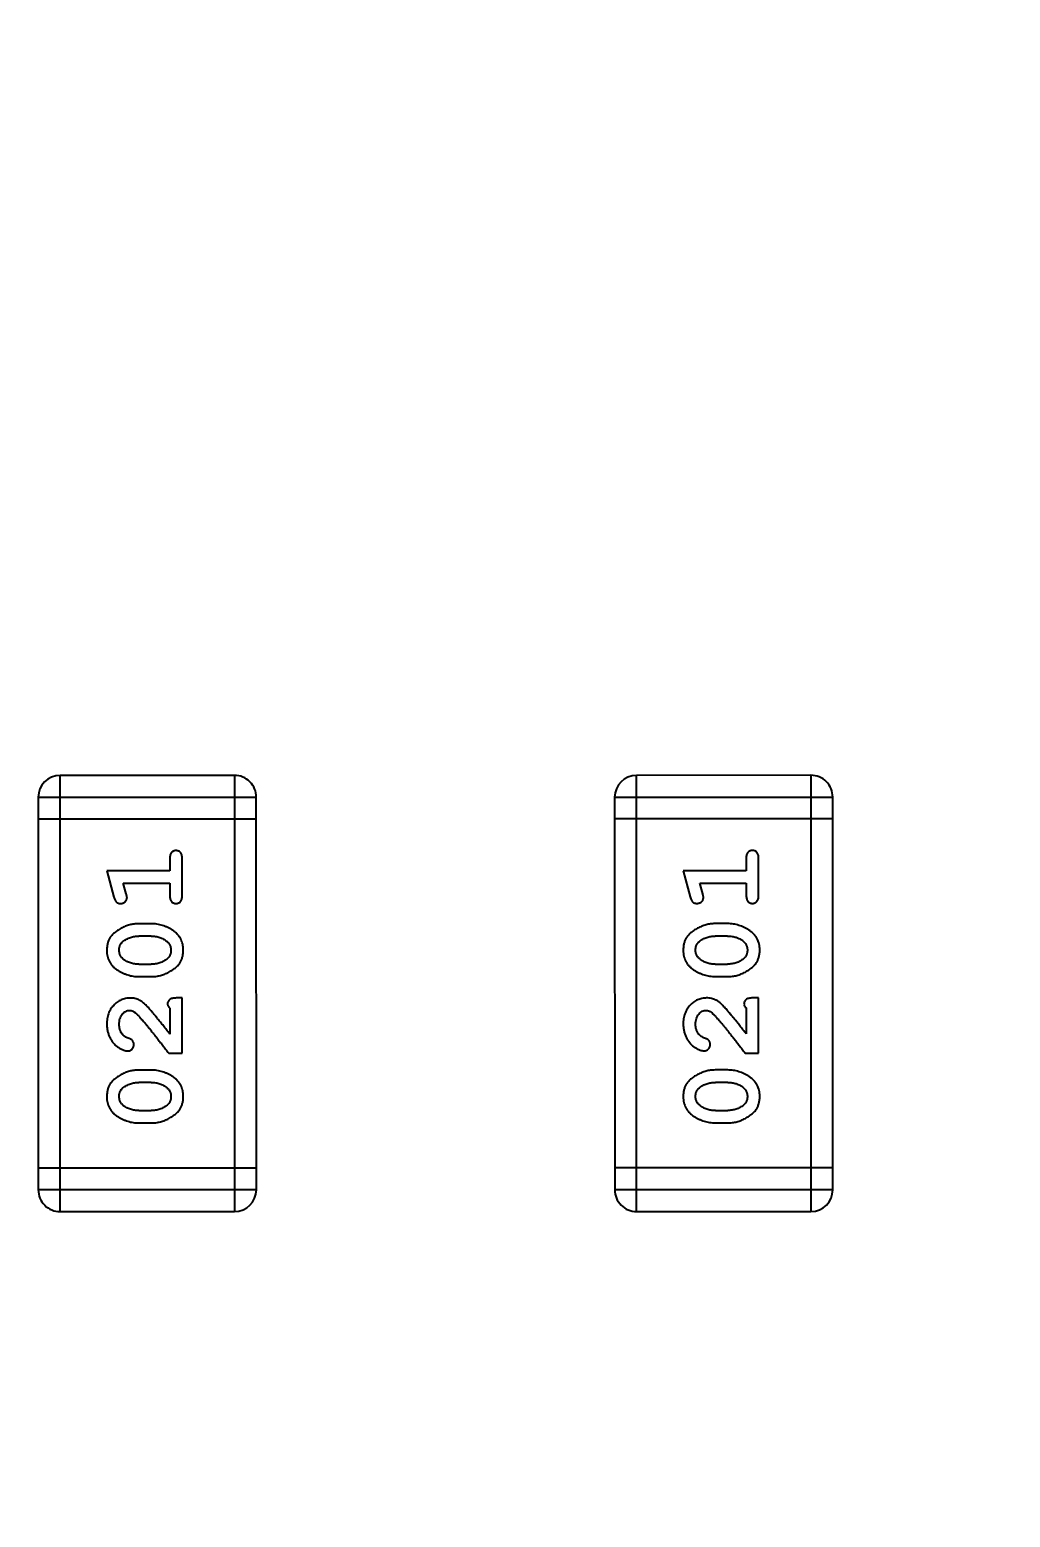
# Model space of a CAD drawing. Header units: millimetres. Extents: x 0 to 297, y 0 to 210.
# Drawn here: x 231.355 to 232.726, y 123.239 to 125.318 of the extents above; entities that cross this region are included whole.
import ezdxf

# ---------------------------------------------------------------- set-up
doc = ezdxf.new("R2010")
doc.units = ezdxf.units.MM
doc.header["$PDMODE"] = 3
doc.header["$PDSIZE"] = 8
doc.linetypes.add('solid', pattern=[0])
doc.layers.get('0').update_dxf_attribs({"linetype": 'CONTINUOUS'})
doc.layers.get('Defpoints').update_dxf_attribs({"linetype": 'CONTINUOUS'})
doc.layers.add('100', color=1, linetype='solid')
doc.styles.get("Standard").update_dxf_attribs({"font": 'txt', "width": 0.8})
doc.dimstyles.new('X0_5', dxfattribs={"dimscale": 0.5, "dimtxt": 2, "dimasz": 2, "dimexe": 1, "dimexo": 1, "dimgap": 0.5, "dimtad": 1, "dimtoh": 1, "dimzin": 0, "dimdsep": 46, "dimtxsty": 'STANDARD', "dimcen": 0, "dimclrd": 256, "dimclrt": 256, "dimadec": 0, "dimazin": 0, "dimtp": 0.1, "dimtm": 0.1, "dimtfac": 1, "dimtofl": 0, "dimtmove": 0, "dimatfit": 3, "dimfxl": 1, "dimtolj": 1, "dimtzin": 0, "dimarcsym": 0})

# ---------------------------------------------------------------- blocks, each defined once
blk = doc.blocks.new('*D11')
at = {"layer": '100', "color": 0, "lineweight": -2}
for p, q in [((231.8555, 141.871), (241.8371, 141.871)), ((231.8637, 81.871), (241.8371, 81.871))]:
    blk.add_line(p, q, dxfattribs=at)
at = {"layer": '100', "lineweight": -2}
blk.add_line((241.3371, 140.371), (241.3371, 83.371), dxfattribs=at)
at = {"layer": '100'}
for points in [[(241.5871, 140.371), (241.0871, 140.371), (241.3371, 141.871)], [(241.0871, 83.371), (241.5871, 83.371), (241.3371, 81.871)]]:
    blk.add_solid(points, dxfattribs=at)
at = {"layer": 'Defpoints', "color": 0}
for p in [(231.3555, 141.871), (231.3637, 81.871), (241.3371, 81.871)]:
    blk.add_point(p, dxfattribs=at)
at = {"layer": '100', "insert": (240.3371, 111.871), "char_height": 1.5, "attachment_point": 5, "rotation": 90}
blk.add_mtext('\\A1;60.00', dxfattribs=at)

msp = doc.modelspace()

# ---------------------------------------------------------------- linework, layer by layer
at = {"color": 7, "linetype": 'Continuous'}
for p, q in [((231.6417, 124.2759), (231.3979, 124.2758)), ((231.398, 123.6662), (231.3979, 124.2758)), ((231.6417, 124.2759), (231.6418, 123.6663)), ((232.4476, 124.276), (232.2037, 124.2759)), ((232.2038, 123.6663), (232.2037, 124.2759)), ((232.4476, 124.276), (232.4476, 123.6664)), ((231.3674, 124.2453), (231.6722, 124.2454)), ((231.3674, 124.2453), (231.3675, 123.6967)), ((231.6723, 123.6967), (231.6722, 124.2454)), ((232.1732, 124.2454), (232.478, 124.2455)), ((232.1732, 124.2454), (232.1733, 123.6968)), ((232.4781, 123.6968), (232.478, 124.2455)), ((231.6722, 124.2149), (231.3674, 124.2149)), ((232.4781, 124.215), (232.1733, 124.215)), ((231.5513, 124.1598), (231.5513, 124.1425)), ((231.5686, 124.1079), (231.5686, 124.1598)), ((232.3571, 124.1599), (232.3571, 124.1426)), ((232.3744, 124.108), (232.3744, 124.1599)), ((231.5513, 124.1425), (231.4632, 124.1425)), ((231.4632, 124.1425), (231.4731, 124.1059)), ((231.4863, 124.1252), (231.5513, 124.1252)), ((231.4905, 124.1102), (231.4863, 124.1252)), ((231.5513, 124.1252), (231.5513, 124.1079)), ((232.3571, 124.1426), (232.269, 124.1426)), ((232.269, 124.1426), (232.2789, 124.106)), ((232.2922, 124.1253), (232.3571, 124.1253)), ((232.2963, 124.1103), (232.2922, 124.1253)), ((232.3571, 124.1253), (232.3571, 124.108)), ((231.5256, 124.0686), (231.5078, 124.0686)), ((232.3314, 124.0687), (232.3137, 124.0687)), ((231.5253, 124.0513), (231.5081, 124.0513)), ((232.3311, 124.0514), (232.3139, 124.0514)), ((231.5081, 124.0119), (231.5253, 124.0119)), ((232.3139, 124.012), (232.3311, 124.012)), ((231.5078, 123.9946), (231.5256, 123.9946)), ((232.3137, 123.9947), (232.3314, 123.9947)), ((231.5686, 123.9648), (231.5608, 123.9648)), ((231.5686, 123.8877), (231.5686, 123.9648)), ((232.3745, 123.9649), (232.3666, 123.9649)), ((232.3745, 123.8878), (232.3745, 123.9649)), ((231.5513, 123.9506), (231.5513, 123.9144)), ((232.3571, 123.9507), (232.3572, 123.9145)), ((231.5498, 123.8877), (231.5686, 123.8877)), ((232.3556, 123.8878), (232.3745, 123.8878)), ((231.5256, 123.8641), (231.5078, 123.8641)), ((232.3314, 123.8642), (232.3137, 123.8642)), ((231.5253, 123.8468), (231.5081, 123.8468)), ((232.3312, 123.8469), (232.314, 123.8469)), ((231.5081, 123.8074), (231.5253, 123.8074)), ((232.314, 123.8075), (232.3312, 123.8075)), ((231.5079, 123.7901), (231.5256, 123.7901)), ((232.3137, 123.7902), (232.3314, 123.7902)), ((231.6723, 123.7272), (231.3675, 123.7272)), ((232.4781, 123.7273), (232.1733, 123.7273)), ((231.6723, 123.6967), (231.3675, 123.6967)), ((232.4781, 123.6968), (232.1733, 123.6968)), ((231.398, 123.6662), (231.6418, 123.6663)), ((232.2038, 123.6663), (232.4476, 123.6664))]:
    msp.add_line(p, q, dxfattribs=at)
for centre, start, end in [((231.3979, 124.2453), 90.0074, 180.0074), ((231.6417, 124.2454), 0.0074, 90.0074), ((232.2037, 124.2454), 90.0074, 180.0074), ((232.4476, 124.2455), 0.0074, 90.0074), ((231.398, 123.6967), 180.0074, 270.0074), ((231.6418, 123.6967), 270.0074, 0.0074), ((232.2038, 123.6968), 180.0074, 270.0074), ((232.4476, 123.6968), 270.0074, 0.0074)]:
    msp.add_arc(centre, 0.0305, start, end, dxfattribs=at)
for points, knots in [([(231.5599, 124.1708), (231.5593, 124.1708), (231.5581, 124.1707), (231.5565, 124.1702), (231.555, 124.1694), (231.5537, 124.1682), (231.5526, 124.1667), (231.5518, 124.1647), (231.5514, 124.1624), (231.5513, 124.1607), (231.5513, 124.1598)], [0, 0, 0, 0, 0.11517, 0.223509, 0.328254, 0.438012, 0.553651, 0.682263, 0.830856, 1, 1, 1, 1]), ([(231.5686, 124.1598), (231.5686, 124.1607), (231.5685, 124.1624), (231.5681, 124.1647), (231.5674, 124.1667), (231.5663, 124.1682), (231.5649, 124.1694), (231.5634, 124.1702), (231.5617, 124.1707), (231.5606, 124.1708), (231.5599, 124.1708)], [0, 0, 0, 0, 0.169012, 0.317488, 0.445429, 0.560977, 0.67065, 0.776666, 0.88492, 1, 1, 1, 1]), ([(232.3658, 124.1709), (232.3652, 124.1709), (232.364, 124.1708), (232.3623, 124.1703), (232.3608, 124.1695), (232.3595, 124.1683), (232.3584, 124.1668), (232.3576, 124.1648), (232.3572, 124.1625), (232.3571, 124.1608), (232.3571, 124.1599)], [0, 0, 0, 0, 0.11517, 0.223509, 0.328254, 0.438012, 0.553651, 0.682263, 0.830856, 1, 1, 1, 1]), ([(232.3744, 124.1599), (232.3744, 124.1608), (232.3744, 124.1625), (232.3739, 124.1648), (232.3732, 124.1668), (232.3721, 124.1683), (232.3708, 124.1695), (232.3693, 124.1703), (232.3676, 124.1708), (232.3664, 124.1709), (232.3658, 124.1709)], [0, 0, 0, 0, 0.169012, 0.317488, 0.445429, 0.560977, 0.67065, 0.776666, 0.88492, 1, 1, 1, 1]), ([(231.4731, 124.1059), (231.4733, 124.1051), (231.4738, 124.1035), (231.4747, 124.1014), (231.4756, 124.0998), (231.4766, 124.0986), (231.4778, 124.0978), (231.4791, 124.0973), (231.4806, 124.0969), (231.4817, 124.0969), (231.4823, 124.0969)], [0, 0, 0, 0, 0.187321, 0.344927, 0.475328, 0.579604, 0.674244, 0.773631, 0.882025, 1, 1, 1, 1]), ([(231.4823, 124.0969), (231.4829, 124.0969), (231.4841, 124.097), (231.4858, 124.0974), (231.4875, 124.0981), (231.4889, 124.0992), (231.49, 124.1004), (231.4909, 124.1017), (231.4914, 124.1032), (231.4915, 124.1043), (231.4915, 124.1048)], [0, 0, 0, 0, 0.138815, 0.27042, 0.39836, 0.52875, 0.654955, 0.771147, 0.884581, 1, 1, 1, 1]), ([(231.4915, 124.1048), (231.4915, 124.1051), (231.4915, 124.1059), (231.4912, 124.1071), (231.4909, 124.1086), (231.4906, 124.1096), (231.4905, 124.1102)], [0, 0, 0, 0, 0.183151, 0.413144, 0.682305, 1, 1, 1, 1]), ([(231.5513, 124.1079), (231.5513, 124.107), (231.5514, 124.1053), (231.5518, 124.103), (231.5526, 124.1011), (231.5536, 124.0995), (231.555, 124.0983), (231.5565, 124.0975), (231.5582, 124.097), (231.5593, 124.0969), (231.56, 124.0969)], [0, 0, 0, 0, 0.169102, 0.317658, 0.446239, 0.563118, 0.671828, 0.776546, 0.884858, 1, 1, 1, 1]), ([(231.56, 124.0969), (231.5606, 124.0969), (231.5617, 124.097), (231.5634, 124.0975), (231.5649, 124.0983), (231.5663, 124.0995), (231.5674, 124.101), (231.5681, 124.103), (231.5685, 124.1053), (231.5686, 124.107), (231.5686, 124.1079)], [0, 0, 0, 0, 0.115051, 0.223278, 0.329269, 0.437893, 0.554681, 0.682591, 0.83103, 1, 1, 1, 1]), ([(232.2789, 124.106), (232.2792, 124.1052), (232.2796, 124.1036), (232.2805, 124.1015), (232.2814, 124.0999), (232.2824, 124.0987), (232.2836, 124.0979), (232.2849, 124.0974), (232.2865, 124.097), (232.2875, 124.097), (232.2881, 124.097)], [0, 0, 0, 0, 0.187321, 0.344927, 0.475328, 0.579604, 0.674244, 0.773631, 0.882025, 1, 1, 1, 1]), ([(232.2881, 124.097), (232.2887, 124.097), (232.2899, 124.0971), (232.2917, 124.0975), (232.2933, 124.0982), (232.2947, 124.0993), (232.2959, 124.1005), (232.2967, 124.1018), (232.2972, 124.1033), (232.2973, 124.1044), (232.2973, 124.1049)], [0, 0, 0, 0, 0.138815, 0.27042, 0.39836, 0.52875, 0.654955, 0.771147, 0.884581, 1, 1, 1, 1]), ([(232.2973, 124.1049), (232.2973, 124.1052), (232.2973, 124.106), (232.2971, 124.1072), (232.2967, 124.1087), (232.2965, 124.1097), (232.2963, 124.1103)], [0, 0, 0, 0, 0.183151, 0.413144, 0.682305, 1, 1, 1, 1]), ([(232.3571, 124.108), (232.3572, 124.1071), (232.3572, 124.1054), (232.3577, 124.1031), (232.3584, 124.1012), (232.3595, 124.0996), (232.3608, 124.0984), (232.3623, 124.0976), (232.364, 124.0971), (232.3652, 124.097), (232.3658, 124.097)], [0, 0, 0, 0, 0.169102, 0.317658, 0.446239, 0.563118, 0.671828, 0.776546, 0.884858, 1, 1, 1, 1]), ([(232.3658, 124.097), (232.3664, 124.097), (232.3676, 124.0971), (232.3693, 124.0976), (232.3708, 124.0984), (232.3721, 124.0996), (232.3732, 124.1012), (232.3739, 124.1031), (232.3744, 124.1054), (232.3744, 124.1071), (232.3744, 124.108)], [0, 0, 0, 0, 0.115051, 0.223278, 0.329269, 0.437893, 0.554681, 0.682591, 0.83103, 1, 1, 1, 1]), ([(231.5078, 124.0686), (231.5067, 124.0686), (231.5046, 124.0685), (231.5014, 124.0682), (231.4983, 124.0677), (231.4952, 124.067), (231.4921, 124.0661), (231.4891, 124.065), (231.4861, 124.0637), (231.4833, 124.0622), (231.4805, 124.0606), (231.478, 124.059), (231.4757, 124.0573), (231.4736, 124.0556), (231.4717, 124.0539), (231.4701, 124.0522), (231.4686, 124.0505), (231.4671, 124.0481), (231.4655, 124.0449), (231.4642, 124.0408), (231.4634, 124.0362), (231.4633, 124.0331), (231.4632, 124.0314)], [0, 0, 0, 0, 0.049855, 0.099516, 0.148482, 0.19758, 0.246804, 0.296268, 0.346517, 0.397047, 0.446826, 0.49336, 0.537801, 0.579207, 0.617974, 0.654833, 0.689171, 0.722088, 0.786392, 0.853518, 0.924186, 1, 1, 1, 1]), ([(231.5702, 124.0317), (231.5701, 124.0331), (231.5701, 124.036), (231.5694, 124.04), (231.5682, 124.0439), (231.5666, 124.0475), (231.5646, 124.0508), (231.5621, 124.0538), (231.5592, 124.0566), (231.5558, 124.0591), (231.5522, 124.0613), (231.5485, 124.0632), (231.5448, 124.0649), (231.541, 124.0662), (231.5372, 124.0673), (231.5334, 124.068), (231.5295, 124.0685), (231.5269, 124.0685), (231.5256, 124.0686)], [0, 0, 0, 0, 0.067217, 0.131051, 0.19272, 0.252824, 0.312745, 0.373449, 0.436041, 0.501494, 0.567761, 0.632087, 0.695096, 0.757109, 0.817993, 0.878657, 0.939311, 1, 1, 1, 1]), ([(232.3137, 124.0687), (232.3126, 124.0687), (232.3104, 124.0686), (232.3072, 124.0683), (232.3041, 124.0678), (232.301, 124.0671), (232.298, 124.0662), (232.2949, 124.0651), (232.292, 124.0638), (232.2891, 124.0623), (232.2864, 124.0607), (232.2838, 124.0591), (232.2815, 124.0574), (232.2794, 124.0557), (232.2775, 124.054), (232.2759, 124.0523), (232.2745, 124.0506), (232.2729, 124.0482), (232.2713, 124.045), (232.27, 124.0409), (232.2692, 124.0363), (232.2691, 124.0332), (232.269, 124.0315)], [0, 0, 0, 0, 0.049855, 0.099516, 0.148482, 0.19758, 0.246804, 0.296268, 0.346517, 0.397047, 0.446826, 0.49336, 0.537801, 0.579207, 0.617974, 0.654833, 0.689171, 0.722088, 0.786392, 0.853518, 0.924186, 1, 1, 1, 1]), ([(232.376, 124.0318), (232.376, 124.0332), (232.3759, 124.0361), (232.3752, 124.0401), (232.3741, 124.044), (232.3725, 124.0476), (232.3705, 124.0509), (232.3679, 124.0539), (232.365, 124.0567), (232.3616, 124.0592), (232.358, 124.0614), (232.3543, 124.0633), (232.3506, 124.065), (232.3469, 124.0663), (232.343, 124.0674), (232.3392, 124.0681), (232.3353, 124.0686), (232.3327, 124.0687), (232.3314, 124.0687)], [0, 0, 0, 0, 0.067217, 0.131051, 0.19272, 0.252824, 0.312745, 0.373449, 0.436041, 0.501494, 0.567761, 0.632087, 0.695096, 0.757109, 0.817993, 0.878657, 0.939311, 1, 1, 1, 1]), ([(231.4805, 124.0316), (231.4805, 124.0322), (231.4805, 124.0334), (231.4808, 124.0352), (231.4812, 124.0369), (231.4818, 124.0385), (231.4825, 124.04), (231.4835, 124.0413), (231.4845, 124.0426), (231.4854, 124.0433), (231.4858, 124.0437)], [0, 0, 0, 0, 0.138115, 0.270177, 0.397547, 0.520057, 0.63869, 0.757499, 0.878226, 1, 1, 1, 1]), ([(231.4858, 124.0437), (231.4866, 124.0443), (231.4882, 124.0455), (231.4907, 124.047), (231.4934, 124.0484), (231.4961, 124.0494), (231.499, 124.0503), (231.5019, 124.0508), (231.505, 124.0512), (231.507, 124.0512), (231.5081, 124.0513)], [0, 0, 0, 0, 0.125331, 0.248948, 0.371201, 0.494032, 0.616811, 0.742104, 0.868849, 1, 1, 1, 1]), ([(231.5253, 124.0513), (231.5264, 124.0512), (231.5284, 124.0512), (231.5315, 124.0509), (231.5344, 124.0503), (231.5372, 124.0495), (231.5399, 124.0485), (231.5424, 124.0472), (231.5449, 124.0458), (231.5463, 124.0446), (231.5471, 124.044)], [0, 0, 0, 0, 0.135449, 0.266263, 0.393429, 0.516942, 0.639128, 0.758779, 0.879341, 1, 1, 1, 1]), ([(231.5471, 124.044), (231.5475, 124.0436), (231.5484, 124.0428), (231.5496, 124.0415), (231.5506, 124.0401), (231.5515, 124.0386), (231.5521, 124.037), (231.5525, 124.0353), (231.5528, 124.0336), (231.5529, 124.0324), (231.5529, 124.0317)], [0, 0, 0, 0, 0.129853, 0.25607, 0.380154, 0.49978, 0.62208, 0.743277, 0.868791, 1, 1, 1, 1]), ([(232.2863, 124.0317), (232.2864, 124.0323), (232.2864, 124.0335), (232.2866, 124.0353), (232.287, 124.037), (232.2876, 124.0386), (232.2884, 124.0401), (232.2893, 124.0414), (232.2904, 124.0427), (232.2912, 124.0434), (232.2916, 124.0438)], [0, 0, 0, 0, 0.138115, 0.270177, 0.397547, 0.520057, 0.63869, 0.757499, 0.878226, 1, 1, 1, 1]), ([(232.2916, 124.0438), (232.2924, 124.0444), (232.294, 124.0456), (232.2966, 124.0472), (232.2992, 124.0485), (232.302, 124.0495), (232.3048, 124.0504), (232.3078, 124.0509), (232.3108, 124.0513), (232.3129, 124.0513), (232.3139, 124.0514)], [0, 0, 0, 0, 0.125331, 0.248948, 0.371201, 0.494032, 0.616811, 0.742104, 0.868849, 1, 1, 1, 1]), ([(232.3311, 124.0514), (232.3322, 124.0513), (232.3343, 124.0513), (232.3373, 124.051), (232.3403, 124.0504), (232.3431, 124.0496), (232.3457, 124.0486), (232.3483, 124.0473), (232.3507, 124.0459), (232.3522, 124.0447), (232.3529, 124.0441)], [0, 0, 0, 0, 0.135449, 0.266263, 0.393429, 0.516942, 0.639128, 0.758779, 0.879341, 1, 1, 1, 1]), ([(232.3529, 124.0441), (232.3534, 124.0437), (232.3543, 124.0429), (232.3555, 124.0416), (232.3565, 124.0402), (232.3573, 124.0387), (232.3579, 124.0371), (232.3584, 124.0354), (232.3587, 124.0337), (232.3587, 124.0325), (232.3587, 124.0318)], [0, 0, 0, 0, 0.129853, 0.25607, 0.380154, 0.49978, 0.62208, 0.743277, 0.868791, 1, 1, 1, 1]), ([(231.4632, 124.0314), (231.4632, 124.03), (231.4633, 124.0272), (231.464, 124.0231), (231.4652, 124.0193), (231.4667, 124.0157), (231.4688, 124.0124), (231.4713, 124.0093), (231.4743, 124.0065), (231.4777, 124.0041), (231.4813, 124.0019), (231.485, 124), (231.4887, 123.9983), (231.4924, 123.997), (231.4962, 123.9959), (231.5001, 123.9952), (231.5039, 123.9947), (231.5065, 123.9947), (231.5078, 123.9946)], [0, 0, 0, 0, 0.06692, 0.130834, 0.19258, 0.252759, 0.312631, 0.373411, 0.436359, 0.501894, 0.568244, 0.632472, 0.69556, 0.757163, 0.818592, 0.878885, 0.939235, 1, 1, 1, 1]), ([(231.4863, 124.0192), (231.4859, 124.0196), (231.485, 124.0204), (231.4838, 124.0217), (231.4827, 124.0231), (231.4819, 124.0247), (231.4813, 124.0263), (231.4809, 124.028), (231.4806, 124.0297), (231.4805, 124.0309), (231.4805, 124.0316)], [0, 0, 0, 0, 0.13042, 0.256046, 0.378133, 0.498725, 0.620452, 0.742761, 0.869406, 1, 1, 1, 1]), ([(231.5256, 123.9946), (231.5267, 123.9947), (231.5288, 123.9947), (231.532, 123.995), (231.5351, 123.9955), (231.5382, 123.9962), (231.5412, 123.9971), (231.5442, 123.9982), (231.5472, 123.9994), (231.5501, 124.0009), (231.5528, 124.0025), (231.5553, 124.0041), (231.5576, 124.0058), (231.5598, 124.0074), (231.5616, 124.0091), (231.5633, 124.0108), (231.5647, 124.0126), (231.5663, 124.0149), (231.5679, 124.0181), (231.5692, 124.0223), (231.57, 124.0269), (231.5701, 124.03), (231.5702, 124.0317)], [0, 0, 0, 0, 0.049886, 0.09882, 0.148132, 0.19689, 0.246038, 0.295176, 0.345305, 0.395692, 0.445312, 0.491875, 0.535813, 0.577009, 0.616081, 0.652689, 0.687585, 0.720206, 0.785062, 0.85223, 0.923759, 1, 1, 1, 1]), ([(231.5529, 124.0317), (231.5529, 124.0311), (231.5528, 124.0299), (231.5526, 124.028), (231.5522, 124.0263), (231.5516, 124.0248), (231.5508, 124.0233), (231.5499, 124.0219), (231.5488, 124.0207), (231.548, 124.02), (231.5476, 124.0196)], [0, 0, 0, 0, 0.139844, 0.271849, 0.399162, 0.521619, 0.6402, 0.758957, 0.87828, 1, 1, 1, 1]), ([(232.269, 124.0315), (232.2691, 124.0301), (232.2692, 124.0273), (232.2699, 124.0232), (232.271, 124.0194), (232.2726, 124.0158), (232.2746, 124.0125), (232.2771, 124.0094), (232.2801, 124.0067), (232.2835, 124.0042), (232.2871, 124.002), (232.2908, 124.0001), (232.2945, 123.9984), (232.2983, 123.9971), (232.302, 123.996), (232.3059, 123.9953), (232.3098, 123.9948), (232.3124, 123.9948), (232.3137, 123.9947)], [0, 0, 0, 0, 0.06692, 0.130834, 0.19258, 0.252759, 0.312631, 0.373411, 0.436359, 0.501894, 0.568244, 0.632472, 0.69556, 0.757163, 0.818592, 0.878885, 0.939235, 1, 1, 1, 1]), ([(232.2921, 124.0193), (232.2917, 124.0197), (232.2908, 124.0205), (232.2896, 124.0218), (232.2886, 124.0232), (232.2878, 124.0248), (232.2871, 124.0264), (232.2867, 124.0281), (232.2864, 124.0298), (232.2864, 124.031), (232.2863, 124.0317)], [0, 0, 0, 0, 0.13042, 0.256046, 0.378133, 0.498725, 0.620452, 0.742761, 0.869406, 1, 1, 1, 1]), ([(232.3314, 123.9947), (232.3325, 123.9948), (232.3346, 123.9948), (232.3378, 123.9951), (232.3409, 123.9956), (232.344, 123.9963), (232.3471, 123.9972), (232.35, 123.9983), (232.353, 123.9996), (232.3559, 124.001), (232.3586, 124.0026), (232.3612, 124.0042), (232.3635, 124.0059), (232.3656, 124.0075), (232.3674, 124.0092), (232.3691, 124.0109), (232.3705, 124.0127), (232.3721, 124.015), (232.3737, 124.0182), (232.375, 124.0224), (232.3759, 124.027), (232.376, 124.0301), (232.376, 124.0318)], [0, 0, 0, 0, 0.049886, 0.09882, 0.148132, 0.19689, 0.246038, 0.295176, 0.345305, 0.395692, 0.445312, 0.491875, 0.535813, 0.577009, 0.616081, 0.652689, 0.687585, 0.720206, 0.785062, 0.85223, 0.923759, 1, 1, 1, 1]), ([(232.3587, 124.0318), (232.3587, 124.0312), (232.3587, 124.03), (232.3584, 124.0281), (232.358, 124.0264), (232.3574, 124.0249), (232.3567, 124.0234), (232.3558, 124.022), (232.3547, 124.0208), (232.3538, 124.0201), (232.3534, 124.0197)], [0, 0, 0, 0, 0.139844, 0.271849, 0.399162, 0.521619, 0.6402, 0.758957, 0.87828, 1, 1, 1, 1]), ([(231.5081, 124.0119), (231.507, 124.012), (231.505, 124.012), (231.5019, 124.0123), (231.499, 124.0129), (231.4962, 124.0137), (231.4935, 124.0147), (231.491, 124.016), (231.4885, 124.0174), (231.4871, 124.0186), (231.4863, 124.0192)], [0, 0, 0, 0, 0.135446, 0.266257, 0.393419, 0.517936, 0.639137, 0.758785, 0.879345, 1, 1, 1, 1]), ([(231.5476, 124.0196), (231.5468, 124.019), (231.5452, 124.0178), (231.5427, 124.0162), (231.5401, 124.0149), (231.5373, 124.0138), (231.5344, 124.013), (231.5315, 124.0124), (231.5284, 124.012), (231.5264, 124.012), (231.5253, 124.0119)], [0, 0, 0, 0, 0.124927, 0.248361, 0.370889, 0.492583, 0.61616, 0.741472, 0.869044, 1, 1, 1, 1]), ([(232.3139, 124.012), (232.3129, 124.0121), (232.3108, 124.0121), (232.3077, 124.0124), (232.3048, 124.013), (232.302, 124.0138), (232.2993, 124.0148), (232.2968, 124.0161), (232.2944, 124.0176), (232.2929, 124.0187), (232.2921, 124.0193)], [0, 0, 0, 0, 0.135446, 0.266257, 0.393419, 0.517936, 0.639137, 0.758785, 0.879345, 1, 1, 1, 1]), ([(232.3534, 124.0197), (232.3526, 124.0191), (232.3511, 124.0179), (232.3485, 124.0163), (232.3459, 124.015), (232.3431, 124.0139), (232.3403, 124.0131), (232.3373, 124.0125), (232.3343, 124.0121), (232.3322, 124.0121), (232.3311, 124.012)], [0, 0, 0, 0, 0.124927, 0.248361, 0.370889, 0.492583, 0.61616, 0.741472, 0.869044, 1, 1, 1, 1]), ([(231.496, 123.9647), (231.4949, 123.9647), (231.4927, 123.9646), (231.4894, 123.9642), (231.4863, 123.9633), (231.4834, 123.9622), (231.4805, 123.9608), (231.4778, 123.959), (231.4752, 123.9569), (231.4728, 123.9545), (231.4705, 123.9518), (231.4686, 123.949), (231.4669, 123.9459), (231.4655, 123.9427), (231.4645, 123.9393), (231.4637, 123.9357), (231.4633, 123.932), (231.4633, 123.9294), (231.4632, 123.9281)], [0, 0, 0, 0, 0.060981, 0.120256, 0.178148, 0.236115, 0.293993, 0.352864, 0.413358, 0.476056, 0.539296, 0.602396, 0.665116, 0.728325, 0.792919, 0.859317, 0.928302, 1, 1, 1, 1]), ([(231.5243, 123.948), (231.5235, 123.9489), (231.522, 123.9506), (231.5198, 123.9529), (231.5177, 123.955), (231.5157, 123.9569), (231.5138, 123.9585), (231.5121, 123.9599), (231.5104, 123.961), (231.5084, 123.9621), (231.5058, 123.9632), (231.5026, 123.9641), (231.4994, 123.9647), (231.4971, 123.9647), (231.496, 123.9647)], [0, 0, 0, 0, 0.103002, 0.197728, 0.285279, 0.365235, 0.437224, 0.502446, 0.560545, 0.611446, 0.707576, 0.80349, 0.900532, 1, 1, 1, 1]), ([(231.5608, 123.9648), (231.5597, 123.9647), (231.5577, 123.9647), (231.555, 123.9642), (231.5528, 123.9636), (231.551, 123.9625), (231.5497, 123.9612), (231.5488, 123.9597), (231.5482, 123.958), (231.5482, 123.9567), (231.5482, 123.9561)], [0, 0, 0, 0, 0.1844, 0.34094, 0.473574, 0.586824, 0.690029, 0.789175, 0.890445, 1, 1, 1, 1]), ([(232.3018, 123.9648), (232.3007, 123.9648), (232.2985, 123.9647), (232.2953, 123.9643), (232.2922, 123.9634), (232.2892, 123.9623), (232.2863, 123.9609), (232.2836, 123.9591), (232.281, 123.957), (232.2786, 123.9546), (232.2764, 123.9519), (232.2744, 123.9491), (232.2727, 123.946), (232.2714, 123.9428), (232.2704, 123.9394), (232.2696, 123.9358), (232.2691, 123.9321), (232.2691, 123.9295), (232.2691, 123.9282)], [0, 0, 0, 0, 0.060981, 0.120256, 0.178148, 0.236115, 0.293993, 0.352864, 0.413358, 0.476056, 0.539296, 0.602396, 0.665116, 0.728325, 0.792919, 0.859317, 0.928302, 1, 1, 1, 1]), ([(232.3301, 123.9481), (232.3293, 123.949), (232.3279, 123.9507), (232.3256, 123.953), (232.3235, 123.9551), (232.3215, 123.957), (232.3197, 123.9586), (232.3179, 123.96), (232.3163, 123.9611), (232.3142, 123.9622), (232.3116, 123.9633), (232.3085, 123.9642), (232.3052, 123.9648), (232.3029, 123.9648), (232.3018, 123.9648)], [0, 0, 0, 0, 0.103002, 0.197728, 0.285279, 0.365235, 0.437224, 0.502446, 0.560545, 0.611446, 0.707576, 0.80349, 0.900532, 1, 1, 1, 1]), ([(232.3666, 123.9649), (232.3655, 123.9648), (232.3635, 123.9648), (232.3608, 123.9643), (232.3586, 123.9637), (232.3569, 123.9626), (232.3556, 123.9613), (232.3547, 123.9598), (232.3541, 123.9581), (232.354, 123.9568), (232.354, 123.9562)], [0, 0, 0, 0, 0.1844, 0.34094, 0.473574, 0.586824, 0.690029, 0.789175, 0.890445, 1, 1, 1, 1]), ([(231.4805, 123.9279), (231.4806, 123.9294), (231.4807, 123.932), (231.4815, 123.9359), (231.4829, 123.9392), (231.4848, 123.9421), (231.4871, 123.9444), (231.4895, 123.9462), (231.4922, 123.9472), (231.4941, 123.9474), (231.4951, 123.9474)], [0, 0, 0, 0, 0.156344, 0.299348, 0.4327, 0.561, 0.682299, 0.791883, 0.89611, 1, 1, 1, 1]), ([(231.4951, 123.9474), (231.4958, 123.9474), (231.4975, 123.9473), (231.4999, 123.9463), (231.5024, 123.9448), (231.5039, 123.9434), (231.5048, 123.9427)], [0, 0, 0, 0, 0.212836, 0.442809, 0.70317, 1, 1, 1, 1]), ([(231.5048, 123.9427), (231.5052, 123.9422), (231.5062, 123.9413), (231.5078, 123.9397), (231.5095, 123.9378), (231.5114, 123.9356), (231.5135, 123.9332), (231.5159, 123.9304), (231.5184, 123.9274), (231.5211, 123.9241), (231.524, 123.9205), (231.5271, 123.9167), (231.5304, 123.9125), (231.5339, 123.9081), (231.5376, 123.9034), (231.5415, 123.8984), (231.5456, 123.8931), (231.5483, 123.8895), (231.5498, 123.8877)], [0, 0, 0, 0, 0.026647, 0.057942, 0.094152, 0.134806, 0.180631, 0.231142, 0.286385, 0.346321, 0.411439, 0.481035, 0.555329, 0.634592, 0.718826, 0.807759, 0.901393, 1, 1, 1, 1]), ([(231.5513, 123.9144), (231.5498, 123.9164), (231.5468, 123.9202), (231.5425, 123.9257), (231.5385, 123.9307), (231.5349, 123.9351), (231.5318, 123.9391), (231.5289, 123.9425), (231.5265, 123.9454), (231.525, 123.9472), (231.5243, 123.948)], [0, 0, 0, 0, 0.176662, 0.337826, 0.484741, 0.617764, 0.73494, 0.837793, 0.926412, 1, 1, 1, 1]), ([(231.5482, 123.9561), (231.5482, 123.9557), (231.5483, 123.9547), (231.549, 123.9533), (231.55, 123.9519), (231.5508, 123.9511), (231.5513, 123.9506)], [0, 0, 0, 0, 0.20611, 0.432681, 0.695597, 1, 1, 1, 1]), ([(232.2864, 123.928), (232.2864, 123.9295), (232.2865, 123.9321), (232.2873, 123.936), (232.2887, 123.9393), (232.2906, 123.9422), (232.2929, 123.9445), (232.2954, 123.9463), (232.2981, 123.9473), (232.3, 123.9475), (232.3009, 123.9475)], [0, 0, 0, 0, 0.156344, 0.299348, 0.4327, 0.561, 0.682299, 0.791883, 0.89611, 1, 1, 1, 1]), ([(232.3009, 123.9475), (232.3017, 123.9475), (232.3033, 123.9474), (232.3057, 123.9464), (232.3082, 123.9449), (232.3098, 123.9435), (232.3106, 123.9428)], [0, 0, 0, 0, 0.212836, 0.442809, 0.70317, 1, 1, 1, 1]), ([(232.3106, 123.9428), (232.311, 123.9423), (232.312, 123.9414), (232.3136, 123.9398), (232.3153, 123.9379), (232.3172, 123.9357), (232.3194, 123.9333), (232.3217, 123.9305), (232.3242, 123.9275), (232.3269, 123.9242), (232.3298, 123.9206), (232.3329, 123.9168), (232.3362, 123.9126), (232.3397, 123.9082), (232.3434, 123.9035), (232.3473, 123.8985), (232.3514, 123.8932), (232.3542, 123.8896), (232.3556, 123.8878)], [0, 0, 0, 0, 0.026647, 0.057942, 0.094152, 0.134806, 0.180631, 0.231142, 0.286385, 0.346321, 0.411439, 0.481035, 0.555329, 0.634592, 0.718826, 0.807759, 0.901393, 1, 1, 1, 1]), ([(232.3572, 123.9145), (232.3556, 123.9165), (232.3526, 123.9203), (232.3483, 123.9258), (232.3444, 123.9308), (232.3408, 123.9352), (232.3376, 123.9392), (232.3348, 123.9426), (232.3323, 123.9455), (232.3308, 123.9473), (232.3301, 123.9481)], [0, 0, 0, 0, 0.176662, 0.337826, 0.484741, 0.617764, 0.73494, 0.837793, 0.926412, 1, 1, 1, 1]), ([(232.354, 123.9562), (232.354, 123.9558), (232.3541, 123.9548), (232.3548, 123.9534), (232.3558, 123.952), (232.3567, 123.9512), (232.3571, 123.9507)], [0, 0, 0, 0, 0.20611, 0.432681, 0.695597, 1, 1, 1, 1]), ([(231.4632, 123.9281), (231.4633, 123.9264), (231.4634, 123.923), (231.4643, 123.9181), (231.4657, 123.9133), (231.4677, 123.9088), (231.4701, 123.9047), (231.473, 123.901), (231.4762, 123.8979), (231.4798, 123.8954), (231.4834, 123.8934), (231.4867, 123.892), (231.4897, 123.891), (231.4917, 123.8909), (231.4926, 123.8908)], [0, 0, 0, 0, 0.098286, 0.193983, 0.289056, 0.384352, 0.477435, 0.566197, 0.652355, 0.737986, 0.818188, 0.887401, 0.94802, 1, 1, 1, 1]), ([(231.4859, 123.9131), (231.4855, 123.9136), (231.4846, 123.9146), (231.4835, 123.9162), (231.4826, 123.9179), (231.4819, 123.9198), (231.4812, 123.9217), (231.4809, 123.9237), (231.4806, 123.9258), (231.4805, 123.9272), (231.4805, 123.9279)], [0, 0, 0, 0, 0.121873, 0.243139, 0.363336, 0.485133, 0.607572, 0.734701, 0.864814, 1, 1, 1, 1]), ([(232.2691, 123.9282), (232.2691, 123.9265), (232.2692, 123.9231), (232.2701, 123.9182), (232.2715, 123.9134), (232.2735, 123.9089), (232.2759, 123.9048), (232.2788, 123.9011), (232.2821, 123.898), (232.2856, 123.8955), (232.2892, 123.8935), (232.2925, 123.8921), (232.2955, 123.8911), (232.2975, 123.891), (232.2984, 123.8909)], [0, 0, 0, 0, 0.098286, 0.193983, 0.289056, 0.384352, 0.477435, 0.566197, 0.652355, 0.737986, 0.818188, 0.887401, 0.94802, 1, 1, 1, 1]), ([(232.2917, 123.9132), (232.2913, 123.9137), (232.2905, 123.9147), (232.2894, 123.9163), (232.2884, 123.918), (232.2877, 123.9199), (232.2871, 123.9218), (232.2867, 123.9238), (232.2864, 123.9259), (232.2864, 123.9273), (232.2864, 123.928)], [0, 0, 0, 0, 0.121873, 0.243139, 0.363336, 0.485133, 0.607572, 0.734701, 0.864814, 1, 1, 1, 1]), ([(231.4944, 123.9081), (231.4935, 123.9084), (231.4918, 123.909), (231.4895, 123.9102), (231.4875, 123.9115), (231.4864, 123.9126), (231.4859, 123.9131)], [0, 0, 0, 0, 0.285518, 0.544185, 0.781367, 1, 1, 1, 1]), ([(231.4926, 123.8908), (231.4931, 123.8908), (231.4942, 123.8909), (231.4957, 123.8914), (231.4972, 123.8923), (231.4985, 123.8934), (231.4996, 123.8947), (231.5004, 123.8963), (231.5009, 123.8979), (231.501, 123.899), (231.501, 123.8996)], [0, 0, 0, 0, 0.120856, 0.239483, 0.360995, 0.490166, 0.620982, 0.746416, 0.870253, 1, 1, 1, 1]), ([(231.501, 123.8996), (231.501, 123.9001), (231.5009, 123.9011), (231.5007, 123.9024), (231.5002, 123.9037), (231.4995, 123.9048), (231.4986, 123.9059), (231.4974, 123.9067), (231.496, 123.9075), (231.495, 123.9079), (231.4944, 123.9081)], [0, 0, 0, 0, 0.127347, 0.246131, 0.359406, 0.470543, 0.586092, 0.711469, 0.847022, 1, 1, 1, 1]), ([(232.3003, 123.9082), (232.2994, 123.9085), (232.2976, 123.9091), (232.2954, 123.9103), (232.2933, 123.9116), (232.2923, 123.9127), (232.2917, 123.9132)], [0, 0, 0, 0, 0.285518, 0.544185, 0.781367, 1, 1, 1, 1]), ([(232.2984, 123.8909), (232.2989, 123.8909), (232.3, 123.891), (232.3016, 123.8915), (232.303, 123.8924), (232.3043, 123.8935), (232.3054, 123.8948), (232.3062, 123.8964), (232.3068, 123.898), (232.3068, 123.8991), (232.3068, 123.8997)], [0, 0, 0, 0, 0.120856, 0.239483, 0.360995, 0.490166, 0.620982, 0.746416, 0.870253, 1, 1, 1, 1]), ([(232.3068, 123.8997), (232.3068, 123.9002), (232.3068, 123.9012), (232.3065, 123.9026), (232.306, 123.9038), (232.3053, 123.9049), (232.3044, 123.906), (232.3033, 123.9068), (232.3019, 123.9076), (232.3008, 123.908), (232.3003, 123.9082)], [0, 0, 0, 0, 0.127347, 0.246131, 0.359406, 0.470543, 0.586092, 0.711469, 0.847022, 1, 1, 1, 1]), ([(231.5078, 123.8641), (231.5068, 123.864), (231.5046, 123.864), (231.5014, 123.8637), (231.4983, 123.8632), (231.4952, 123.8625), (231.4921, 123.8616), (231.4891, 123.8605), (231.4862, 123.8592), (231.4833, 123.8577), (231.4806, 123.8561), (231.478, 123.8544), (231.4757, 123.8528), (231.4736, 123.8511), (231.4717, 123.8494), (231.4701, 123.8477), (231.4687, 123.846), (231.4671, 123.8436), (231.4655, 123.8404), (231.4642, 123.8363), (231.4634, 123.8317), (231.4633, 123.8286), (231.4632, 123.8269)], [0, 0, 0, 0, 0.049855, 0.099516, 0.148482, 0.19758, 0.246804, 0.296268, 0.346517, 0.397047, 0.446826, 0.49336, 0.537801, 0.579207, 0.617974, 0.654833, 0.689171, 0.722088, 0.786392, 0.853518, 0.924186, 1, 1, 1, 1]), ([(231.5702, 123.8272), (231.5702, 123.8286), (231.5701, 123.8314), (231.5694, 123.8355), (231.5683, 123.8394), (231.5667, 123.8429), (231.5646, 123.8463), (231.5621, 123.8493), (231.5592, 123.8521), (231.5558, 123.8546), (231.5522, 123.8568), (231.5485, 123.8587), (231.5448, 123.8604), (231.541, 123.8617), (231.5372, 123.8628), (231.5334, 123.8635), (231.5295, 123.864), (231.5269, 123.864), (231.5256, 123.8641)], [0, 0, 0, 0, 0.067217, 0.131051, 0.19272, 0.252824, 0.312745, 0.373449, 0.436041, 0.501494, 0.567761, 0.632087, 0.695096, 0.757109, 0.817993, 0.878657, 0.939311, 1, 1, 1, 1]), ([(232.3137, 123.8642), (232.3126, 123.8641), (232.3105, 123.8641), (232.3073, 123.8638), (232.3041, 123.8633), (232.301, 123.8626), (232.298, 123.8617), (232.295, 123.8606), (232.292, 123.8593), (232.2891, 123.8578), (232.2864, 123.8562), (232.2838, 123.8546), (232.2815, 123.8529), (232.2794, 123.8512), (232.2776, 123.8495), (232.2759, 123.8478), (232.2745, 123.8461), (232.2729, 123.8437), (232.2713, 123.8405), (232.27, 123.8364), (232.2692, 123.8318), (232.2691, 123.8287), (232.2691, 123.827)], [0, 0, 0, 0, 0.049855, 0.099516, 0.148482, 0.19758, 0.246804, 0.296268, 0.346517, 0.397047, 0.446826, 0.49336, 0.537801, 0.579207, 0.617974, 0.654833, 0.689171, 0.722088, 0.786392, 0.853518, 0.924186, 1, 1, 1, 1]), ([(232.376, 123.8273), (232.376, 123.8287), (232.3759, 123.8315), (232.3752, 123.8356), (232.3741, 123.8395), (232.3725, 123.843), (232.3705, 123.8464), (232.368, 123.8494), (232.365, 123.8522), (232.3616, 123.8547), (232.358, 123.8569), (232.3544, 123.8588), (232.3506, 123.8605), (232.3469, 123.8618), (232.3431, 123.8629), (232.3392, 123.8636), (232.3353, 123.8641), (232.3327, 123.8641), (232.3314, 123.8642)], [0, 0, 0, 0, 0.067217, 0.131051, 0.19272, 0.252824, 0.312745, 0.373449, 0.436041, 0.501494, 0.567761, 0.632087, 0.695096, 0.757109, 0.817993, 0.878657, 0.939311, 1, 1, 1, 1]), ([(231.4805, 123.827), (231.4806, 123.8277), (231.4806, 123.8289), (231.4808, 123.8307), (231.4812, 123.8324), (231.4818, 123.834), (231.4826, 123.8355), (231.4835, 123.8368), (231.4846, 123.8381), (231.4854, 123.8388), (231.4858, 123.8392)], [0, 0, 0, 0, 0.138115, 0.270177, 0.397547, 0.520057, 0.63869, 0.757499, 0.878226, 1, 1, 1, 1]), ([(231.4858, 123.8392), (231.4866, 123.8398), (231.4882, 123.841), (231.4908, 123.8425), (231.4934, 123.8439), (231.4962, 123.8449), (231.499, 123.8458), (231.502, 123.8463), (231.505, 123.8467), (231.5071, 123.8467), (231.5081, 123.8468)], [0, 0, 0, 0, 0.125331, 0.248948, 0.371201, 0.494032, 0.616811, 0.742104, 0.868849, 1, 1, 1, 1]), ([(231.5253, 123.8468), (231.5264, 123.8467), (231.5285, 123.8467), (231.5315, 123.8464), (231.5345, 123.8458), (231.5372, 123.845), (231.5399, 123.844), (231.5425, 123.8427), (231.5449, 123.8413), (231.5464, 123.8401), (231.5471, 123.8395)], [0, 0, 0, 0, 0.135449, 0.266263, 0.393429, 0.516942, 0.639128, 0.758779, 0.879341, 1, 1, 1, 1]), ([(231.5471, 123.8395), (231.5476, 123.8391), (231.5485, 123.8383), (231.5497, 123.837), (231.5507, 123.8356), (231.5515, 123.8341), (231.5521, 123.8325), (231.5526, 123.8308), (231.5528, 123.829), (231.5529, 123.8278), (231.5529, 123.8272)], [0, 0, 0, 0, 0.129853, 0.25607, 0.380154, 0.49978, 0.62208, 0.743277, 0.868791, 1, 1, 1, 1]), ([(232.2864, 123.8271), (232.2864, 123.8278), (232.2864, 123.829), (232.2867, 123.8308), (232.2871, 123.8325), (232.2877, 123.8341), (232.2884, 123.8356), (232.2893, 123.8369), (232.2904, 123.8382), (232.2912, 123.8389), (232.2917, 123.8393)], [0, 0, 0, 0, 0.138115, 0.270177, 0.397547, 0.520057, 0.63869, 0.757499, 0.878226, 1, 1, 1, 1]), ([(232.2917, 123.8393), (232.2925, 123.8399), (232.2941, 123.8411), (232.2966, 123.8426), (232.2992, 123.844), (232.302, 123.845), (232.3048, 123.8459), (232.3078, 123.8464), (232.3108, 123.8468), (232.3129, 123.8468), (232.314, 123.8469)], [0, 0, 0, 0, 0.125331, 0.248948, 0.371201, 0.494032, 0.616811, 0.742104, 0.868849, 1, 1, 1, 1]), ([(232.3312, 123.8469), (232.3322, 123.8468), (232.3343, 123.8468), (232.3374, 123.8465), (232.3403, 123.8459), (232.3431, 123.8451), (232.3458, 123.8441), (232.3483, 123.8428), (232.3507, 123.8414), (232.3522, 123.8402), (232.3529, 123.8396)], [0, 0, 0, 0, 0.135449, 0.266263, 0.393429, 0.516942, 0.639128, 0.758779, 0.879341, 1, 1, 1, 1]), ([(232.3529, 123.8396), (232.3534, 123.8392), (232.3543, 123.8384), (232.3555, 123.8371), (232.3565, 123.8357), (232.3573, 123.8342), (232.358, 123.8326), (232.3584, 123.8309), (232.3587, 123.8291), (232.3587, 123.8279), (232.3587, 123.8273)], [0, 0, 0, 0, 0.129853, 0.25607, 0.380154, 0.49978, 0.62208, 0.743277, 0.868791, 1, 1, 1, 1]), ([(231.4632, 123.8269), (231.4633, 123.8255), (231.4633, 123.8227), (231.4641, 123.8186), (231.4652, 123.8148), (231.4668, 123.8112), (231.4688, 123.8079), (231.4713, 123.8048), (231.4743, 123.802), (231.4777, 123.7996), (231.4813, 123.7974), (231.485, 123.7955), (231.4887, 123.7938), (231.4925, 123.7925), (231.4962, 123.7914), (231.5001, 123.7907), (231.504, 123.7902), (231.5066, 123.7902), (231.5079, 123.7901)], [0, 0, 0, 0, 0.06692, 0.130834, 0.19258, 0.252759, 0.312631, 0.373411, 0.436359, 0.501894, 0.568244, 0.632472, 0.69556, 0.757163, 0.818592, 0.878885, 0.939235, 1, 1, 1, 1]), ([(231.4863, 123.8147), (231.4859, 123.8151), (231.485, 123.8159), (231.4838, 123.8172), (231.4828, 123.8186), (231.482, 123.8202), (231.4813, 123.8217), (231.4809, 123.8234), (231.4806, 123.8252), (231.4806, 123.8264), (231.4805, 123.827)], [0, 0, 0, 0, 0.13042, 0.256046, 0.378133, 0.498725, 0.620452, 0.742761, 0.869406, 1, 1, 1, 1]), ([(231.5081, 123.8074), (231.5071, 123.8075), (231.505, 123.8075), (231.5019, 123.8078), (231.499, 123.8084), (231.4962, 123.8092), (231.4935, 123.8102), (231.491, 123.8115), (231.4886, 123.8129), (231.4871, 123.8141), (231.4863, 123.8147)], [0, 0, 0, 0, 0.135446, 0.266257, 0.393419, 0.517936, 0.639137, 0.758785, 0.879345, 1, 1, 1, 1]), ([(231.5476, 123.8151), (231.5468, 123.8145), (231.5453, 123.8132), (231.5427, 123.8117), (231.5401, 123.8104), (231.5373, 123.8093), (231.5345, 123.8085), (231.5315, 123.8078), (231.5285, 123.8075), (231.5264, 123.8075), (231.5253, 123.8074)], [0, 0, 0, 0, 0.124927, 0.248361, 0.370889, 0.492583, 0.61616, 0.741472, 0.869044, 1, 1, 1, 1]), ([(231.5256, 123.7901), (231.5267, 123.7901), (231.5288, 123.7902), (231.532, 123.7905), (231.5351, 123.791), (231.5382, 123.7917), (231.5413, 123.7925), (231.5442, 123.7937), (231.5472, 123.7949), (231.5501, 123.7964), (231.5528, 123.798), (231.5554, 123.7996), (231.5577, 123.8013), (231.5598, 123.8029), (231.5616, 123.8046), (231.5633, 123.8063), (231.5647, 123.808), (231.5663, 123.8104), (231.5679, 123.8136), (231.5692, 123.8178), (231.5701, 123.8224), (231.5702, 123.8255), (231.5702, 123.8272)], [0, 0, 0, 0, 0.049886, 0.09882, 0.148132, 0.19689, 0.246038, 0.295176, 0.345305, 0.395692, 0.445312, 0.491875, 0.535813, 0.577009, 0.616081, 0.652689, 0.687585, 0.720206, 0.785062, 0.85223, 0.923759, 1, 1, 1, 1]), ([(231.5529, 123.8272), (231.5529, 123.8266), (231.5529, 123.8253), (231.5526, 123.8235), (231.5522, 123.8218), (231.5516, 123.8202), (231.5509, 123.8188), (231.55, 123.8174), (231.5489, 123.8162), (231.548, 123.8154), (231.5476, 123.8151)], [0, 0, 0, 0, 0.139844, 0.271849, 0.399162, 0.521619, 0.6402, 0.758957, 0.87828, 1, 1, 1, 1]), ([(232.2691, 123.827), (232.2691, 123.8256), (232.2692, 123.8228), (232.2699, 123.8187), (232.271, 123.8149), (232.2726, 123.8113), (232.2747, 123.808), (232.2772, 123.8049), (232.2801, 123.8021), (232.2835, 123.7997), (232.2871, 123.7975), (232.2908, 123.7956), (232.2945, 123.7939), (232.2983, 123.7926), (232.3021, 123.7915), (232.3059, 123.7908), (232.3098, 123.7903), (232.3124, 123.7903), (232.3137, 123.7902)], [0, 0, 0, 0, 0.06692, 0.130834, 0.19258, 0.252759, 0.312631, 0.373411, 0.436359, 0.501894, 0.568244, 0.632472, 0.69556, 0.757163, 0.818592, 0.878885, 0.939235, 1, 1, 1, 1]), ([(232.2922, 123.8148), (232.2917, 123.8152), (232.2908, 123.816), (232.2896, 123.8173), (232.2886, 123.8187), (232.2878, 123.8203), (232.2871, 123.8219), (232.2867, 123.8235), (232.2864, 123.8253), (232.2864, 123.8265), (232.2864, 123.8271)], [0, 0, 0, 0, 0.13042, 0.256046, 0.378133, 0.498725, 0.620452, 0.742761, 0.869406, 1, 1, 1, 1]), ([(232.314, 123.8075), (232.3129, 123.8076), (232.3108, 123.8076), (232.3078, 123.8079), (232.3048, 123.8085), (232.302, 123.8093), (232.2993, 123.8103), (232.2968, 123.8116), (232.2944, 123.813), (232.2929, 123.8142), (232.2922, 123.8148)], [0, 0, 0, 0, 0.135446, 0.266257, 0.393419, 0.517936, 0.639137, 0.758785, 0.879345, 1, 1, 1, 1]), ([(232.3535, 123.8152), (232.3527, 123.8146), (232.3511, 123.8133), (232.3485, 123.8118), (232.3459, 123.8105), (232.3432, 123.8094), (232.3403, 123.8086), (232.3373, 123.808), (232.3343, 123.8076), (232.3322, 123.8076), (232.3312, 123.8075)], [0, 0, 0, 0, 0.124927, 0.248361, 0.370889, 0.492583, 0.61616, 0.741472, 0.869044, 1, 1, 1, 1]), ([(232.3314, 123.7902), (232.3325, 123.7903), (232.3346, 123.7903), (232.3378, 123.7906), (232.3409, 123.7911), (232.344, 123.7918), (232.3471, 123.7926), (232.3501, 123.7938), (232.353, 123.795), (232.3559, 123.7965), (232.3586, 123.7981), (232.3612, 123.7997), (232.3635, 123.8014), (232.3656, 123.803), (232.3675, 123.8047), (232.3691, 123.8064), (232.3706, 123.8081), (232.3722, 123.8105), (232.3738, 123.8137), (232.3751, 123.8179), (232.3759, 123.8225), (232.376, 123.8256), (232.376, 123.8273)], [0, 0, 0, 0, 0.049886, 0.09882, 0.148132, 0.19689, 0.246038, 0.295176, 0.345305, 0.395692, 0.445312, 0.491875, 0.535813, 0.577009, 0.616081, 0.652689, 0.687585, 0.720206, 0.785062, 0.85223, 0.923759, 1, 1, 1, 1]), ([(232.3587, 123.8273), (232.3587, 123.8267), (232.3587, 123.8254), (232.3585, 123.8236), (232.358, 123.8219), (232.3574, 123.8204), (232.3567, 123.8189), (232.3558, 123.8175), (232.3547, 123.8163), (232.3539, 123.8156), (232.3535, 123.8152)], [0, 0, 0, 0, 0.139844, 0.271849, 0.399162, 0.521619, 0.6402, 0.758957, 0.87828, 1, 1, 1, 1])]:
    msp.add_open_spline(points, degree=3, knots=knots, dxfattribs=at)

# ---------------------------------------------------------------- dimensions: what is measured, and where the dimension line sits
at = {"layer": '100'}
dim = msp.add_linear_dim(base=(241.3371, 81.871), p1=(231.3555, 141.871), p2=(231.3637, 81.871), angle=90, dimstyle='X0_5', override={"dimtxt": 3, "dimasz": 3, "dimpost": '<>', "dimtvp": 0.1}, dxfattribs=at)
dim.commit()
dim.dimension.update_dxf_attribs({"geometry": '*D11', "text_midpoint": (241.3371, 111.871), "dimtype": 160})

doc.saveas('drawing.dxf')
